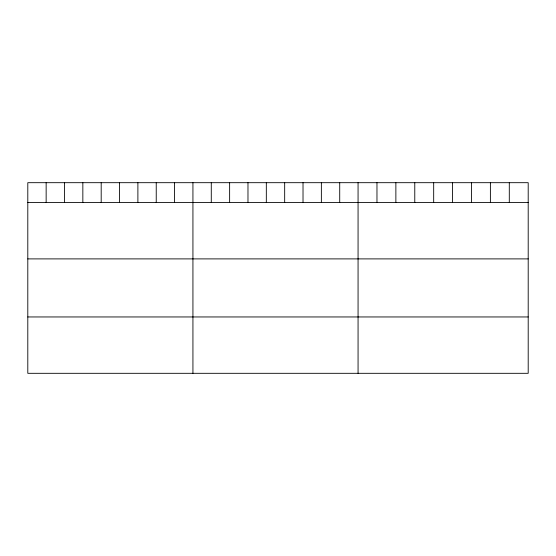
<?xml version="1.0" encoding="UTF-8"?>
<svg xmlns="http://www.w3.org/2000/svg" width="556" height="556" viewBox="0 0 556 556"><rect width="100%" height="100%" fill="white"/><g stroke="black" fill="none" stroke-linecap="round" stroke-linejoin="round"><path stroke-width="0.83" d="M528.2 202.537L528.2 373.312L27.8 373.312L27.8 182.688L528.2 182.688L528.2 202.537L27.8 202.537M27.8 258.894L528.2 258.894M27.8 316.955L528.2 316.955M509.296 182.688L509.296 202.537M490.392 182.688L490.392 202.537M471.488 182.688L471.488 202.537M452.584 182.688L452.584 202.537M433.68 182.688L433.68 202.537M414.776 182.688L414.776 202.537M395.872 182.688L395.872 202.537M376.968 182.688L376.968 202.537M358.064 182.688L358.064 373.312M339.716 182.688L339.716 202.537M321.368 182.688L321.368 202.537M303.02 182.688L303.02 202.537M284.672 182.688L284.672 202.537M266.324 182.688L266.324 202.537M247.976 182.688L247.976 202.537M229.628 182.688L229.628 202.537M211.28 182.688L211.28 202.537M192.932 182.688L192.932 373.312M174.584 182.688L174.584 202.537M156.236 182.688L156.236 202.537M137.888 182.688L137.888 202.537M119.54 182.688L119.54 202.537M101.192 182.688L101.192 202.537M82.844 182.688L82.844 202.537M64.496 182.688L64.496 202.537M46.148 182.688L46.148 202.537"/></g></svg>
